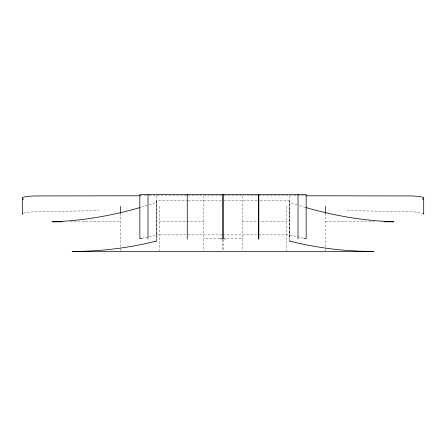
<?xml version="1.0" encoding="UTF-8"?>
<svg xmlns="http://www.w3.org/2000/svg" width="446" height="446" viewBox="0 0 446 446"><rect width="100%" height="100%" fill="white"/><g stroke="black" fill="none" stroke-linecap="round" stroke-linejoin="round"><path stroke-width="0.33" stroke-dasharray="2.23 1.67" d="M156.819 201.648L156.819 237.807M289.181 240.589L289.192 201.542M289.209 201.352L289.259 200.828L260.04 200.828M23.398 213.249L27.334 212.324L32.993 211.85L98.555 210.584M154.907 202.897L148.925 204.853M147.425 205.327L139.933 207.596M141.839 238.315L148.384 236.804M149.036 236.653L156.234 234.986M242.245 238.777L241.609 238.788M241.214 238.794L226.206 238.833M140.167 195.783L148.501 195.783M149.198 195.783L187.404 195.783M188.095 195.783L222.136 195.783M223.864 195.783L257.905 195.783M258.596 195.783L296.802 195.783M297.499 195.783L305.833 195.783M156.747 237.98L156.741 200.828L187.348 200.828M188.045 200.828L222.136 200.828M223.864 200.828L259.343 200.828M70.306 221.801L120.409 221.801M159.289 221.801L203.727 221.801M242.273 221.801L286.711 221.801M325.591 221.801L375.694 221.801M156.323 234.886L187.504 234.886M188.19 234.886L222.833 234.886M223.167 234.886L257.81 234.886M258.496 234.886L289.677 234.886M219.794 238.833L204.786 238.794M204.307 238.788L203.777 238.777M347.445 210.584L413.007 211.85L418.755 212.335L422.602 213.249M289.766 234.986L296.964 236.653M297.616 236.804L304.161 238.315M305.566 207.451L298.575 205.327M297.075 204.853L291.093 202.897M156.819 201.609L156.741 200.828M289.259 200.828L289.354 239.251M325.591 213.244L325.591 248.701M325.591 249.158L325.591 250.78M289.487 195.783L289.487 238.192M286.711 206.32L286.711 250.78M242.273 195.972L242.273 250.78M223.167 239.619L223.167 251.293M222.833 239.619L222.833 251.293M203.727 195.972L203.727 250.78M159.289 206.32L159.289 250.78M156.513 195.783L156.513 238.192M120.409 213.244L120.409 248.701M120.409 249.158L120.409 250.78"/><path stroke-width="0.67" d="M156.78 240.717L156.05 241.169M422.613 199.752L423.7 197.834L423.7 214.203L423.471 213.757M22.529 213.757L22.3 214.203L22.3 197.834L23.387 199.752M22.49 197.522L26.47 196.457L34.125 195.939L140.167 195.783M155.977 241.197C129.039 247.948 100.227 251.527 72.068 251.41L373.932 251.41C345.767 251.522 317.061 247.965 290.051 241.202M139.933 207.596C111.428 215.792 81.886 220.881 52.215 221.801L61.972 221.801M141.839 238.315L139.866 238.772L139.849 194.59L306.151 194.59L306.151 238.777L304.161 238.315M305.833 195.783L411.875 195.939L419.53 196.457L423.51 197.522M384.028 221.801L393.785 221.801C364.114 220.876 334.572 215.797 306.067 207.596M220.463 238.833L221.813 238.833M224.187 238.833L225.537 238.833M289.972 241.175L289.22 240.717M156.747 238.671L156.747 240.048M325.591 206.32L325.591 213.244M298.017 194.59L298.017 238.883M223.167 194.59L223.167 239.028L222.833 239.028L222.833 194.59M187.264 194.59L187.264 239M147.988 194.59L147.983 238.883M120.409 206.32L120.409 213.244M258.747 239L258.747 194.59L258.736 239"/></g></svg>
